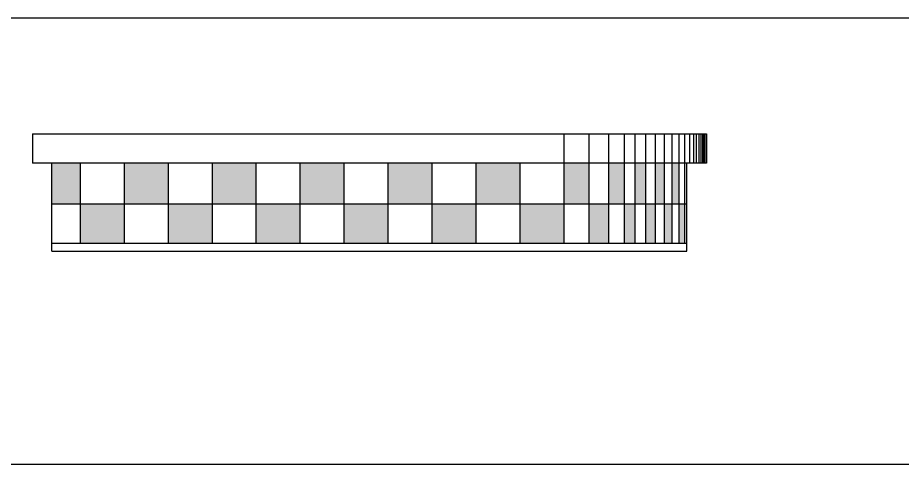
# Model space of a CAD drawing. Header units: millimetres. Extents: x 51491 to 87084, y 5379 to 33460.
# Drawn here: x 55712 to 62051, y 21779 to 24981 of the extents above; entities that cross this region are included whole.
import ezdxf

# ---------------------------------------------------------------- set-up
doc = ezdxf.new("R2010")
doc.units = ezdxf.units.MM
doc.layers.add('www.cad-blocks.net', color=7, linetype='Continuous')

# ---------------------------------------------------------------- blocks, each defined once
blk = doc.blocks.new('A$C2DEE6AAA')
h = blk.add_hatch()
h.set_pattern_fill('AR-SAND', color=256, scale=35, style=0)
h.set_pattern_definition([(37.5, (-17337.84, -31852.084), (-2.20477, 67.43883), [0, -53.2, 0, -59.5, 0, -56.875]), (7.5, (-17337.84, -31852.08), (61.94218, 98.77511), [0, -28.7, 0, -47.95, 0, -18.375]), (327.5, (-17380.89, -31852.084), (108.994965, 0.19807), [0, -17.5, 0, -63, 0, -82.25]), (317.5, (-17380.89, -31852.08), (105.21443, 30.71864), [0, -8.75, 0, -41.3, 0, -47.25])])
h.paths.add_polyline_path([(140, 338.2), (344.4, 338.2), (344.4, 630), (140, 630)])
h.paths.add_polyline_path([(344.4, 338.2), (344.4, 56), (659.4, 56), (659.4, 338.2)])
h.paths.add_polyline_path([(974.4, 338.2), (974.4, 630), (659.4, 630), (659.4, 338.2)])
h.paths.add_polyline_path([(974.4, 338.2), (974.4, 56), (1289.4, 56), (1289.4, 338.2)])
h.paths.add_polyline_path([(1289.4, 338.2), (1604.4, 338.2), (1604.4, 630), (1289.4, 630)])
h.paths.add_polyline_path([(1604.4, 338.2), (1604.4, 56), (1919.4, 56), (1919.4, 338.2)])
h.paths.add_polyline_path([(2234.4, 630), (1919.4, 630), (1919.4, 338.2), (2234.4, 338.2)])
h.paths.add_polyline_path([(2234.4, 338.2), (2234.4, 56), (2549.4, 56), (2549.4, 338.2)])
h.paths.add_polyline_path([(2549.4, 338.2), (2864.4, 338.2), (2864.4, 630), (2549.4, 630)])
h.paths.add_polyline_path([(2864.4, 338.2), (2864.4, 56), (3179.4, 56), (3179.4, 338.2)])
h.paths.add_polyline_path([(3494.4, 338.2), (3494.4, 630), (3179.4, 630), (3179.4, 338.2)])
h.paths.add_polyline_path([(3809.4, 338.2), (3494.4, 338.2), (3494.4, 56), (3809.4, 56)])
h.paths.add_polyline_path([(3809.4, 338.2), (3990, 338.2), (3990, 630), (3809.4, 630)])
h.paths.add_polyline_path([(3990, 56), (4130, 56), (4130, 338.2), (3990, 338.2)])
h.paths.add_polyline_path([(4130, 338.2), (4242, 338.2), (4242, 630), (4130, 630)])
h.paths.add_polyline_path([(4242, 56), (4319, 56), (4319, 338.2), (4242, 338.2)])
h.paths.add_polyline_path([(4396, 630), (4319, 630), (4319, 338.2), (4396, 338.2)])
h.paths.add_polyline_path([(4396, 56), (4466, 56), (4466, 338.2), (4396, 338.2)])
h.paths.add_polyline_path([(4466, 338.2), (4529, 338.2), (4529, 630), (4466, 630)])
h.paths.add_polyline_path([(4529, 56), (4585, 56), (4585, 338.2), (4529, 338.2)])
h.paths.add_polyline_path([(4634, 630), (4585, 630), (4585, 338.2), (4634, 338.2)])
h.paths.add_polyline_path([(4676, 338.2), (4634, 338.2), (4634, 56), (4676, 56)])
for p, q in [((0, 840), (0, 630)), ((0, 840), (4830, 840)), ((3809.4, 630), (3809.4, 840)), ((3990, 630), (3990, 840)), ((4130, 630), (4130, 840)), ((4242, 630), (4242, 840)), ((4319, 630), (4319, 840)), ((4396, 630), (4396, 840)), ((4466, 630), (4466, 840)), ((4529, 630), (4529, 840)), ((4585, 630), (4585, 840)), ((4634, 630), (4634, 840)), ((4676, 630), (4676, 840)), ((4711, 630), (4711, 840)), ((4739, 630), (4739, 840)), ((4760, 630), (4760, 840)), ((4777.5, 630), (4777.5, 840)), ((4791.5, 630), (4791.5, 840)), ((4804.1, 630), (4804.1, 840)), ((4814.6, 630), (4814.6, 840)), ((4821.6, 630), (4821.6, 840)), ((4830, 840), (4830, 630)), ((4830, 630), (0, 630)), ((140, 0), (140, 630)), ((344.4, 56), (344.4, 630)), ((659.4, 56), (659.4, 630)), ((974.4, 56), (974.4, 630)), ((1289.4, 56), (1289.4, 630)), ((1604.4, 56), (1604.4, 630)), ((1919.4, 56), (1919.4, 630)), ((2234.4, 56), (2234.4, 630)), ((2549.4, 56), (2549.4, 630)), ((2864.4, 56), (2864.4, 630)), ((3179.4, 56), (3179.4, 630)), ((3494.4, 56), (3494.4, 630)), ((3809.4, 56), (3809.4, 630)), ((3990, 56), (3990, 630)), ((4130, 56), (4130, 630)), ((4242, 56), (4242, 630)), ((4319, 56), (4319, 630)), ((4396, 56), (4396, 630)), ((4466, 56), (4466, 630)), ((4529, 56), (4529, 630)), ((4585, 56), (4585, 630)), ((4634, 56), (4634, 630)), ((4676, 56), (4676, 630)), ((4690, 0), (4690, 630)), ((140, 338.2), (4690, 338.2)), ((140, 56), (4690, 56)), ((140, 0), (4690, 0))]:
    blk.add_line(p, q)
blk = doc.blocks.new('FORMAT')
at = {"layer": 'www.cad-blocks.net', "color": 155, "true_color": 0x546d8e}
for p, q in [((54628.8, 24981.3), (87084.1, 24981.3)), ((54628.8, 21778.7), (79883.8, 21778.7))]:
    blk.add_line(p, q, dxfattribs=at)

msp = doc.modelspace()

# ---------------------------------------------------------------- block references
msp.add_blockref('A$C2DEE6AAA', (55817.7, 23308.3))
at = {"layer": 'www.cad-blocks.net'}
msp.add_blockref('FORMAT', (0, 0), dxfattribs=at)

doc.saveas('drawing.dxf')
